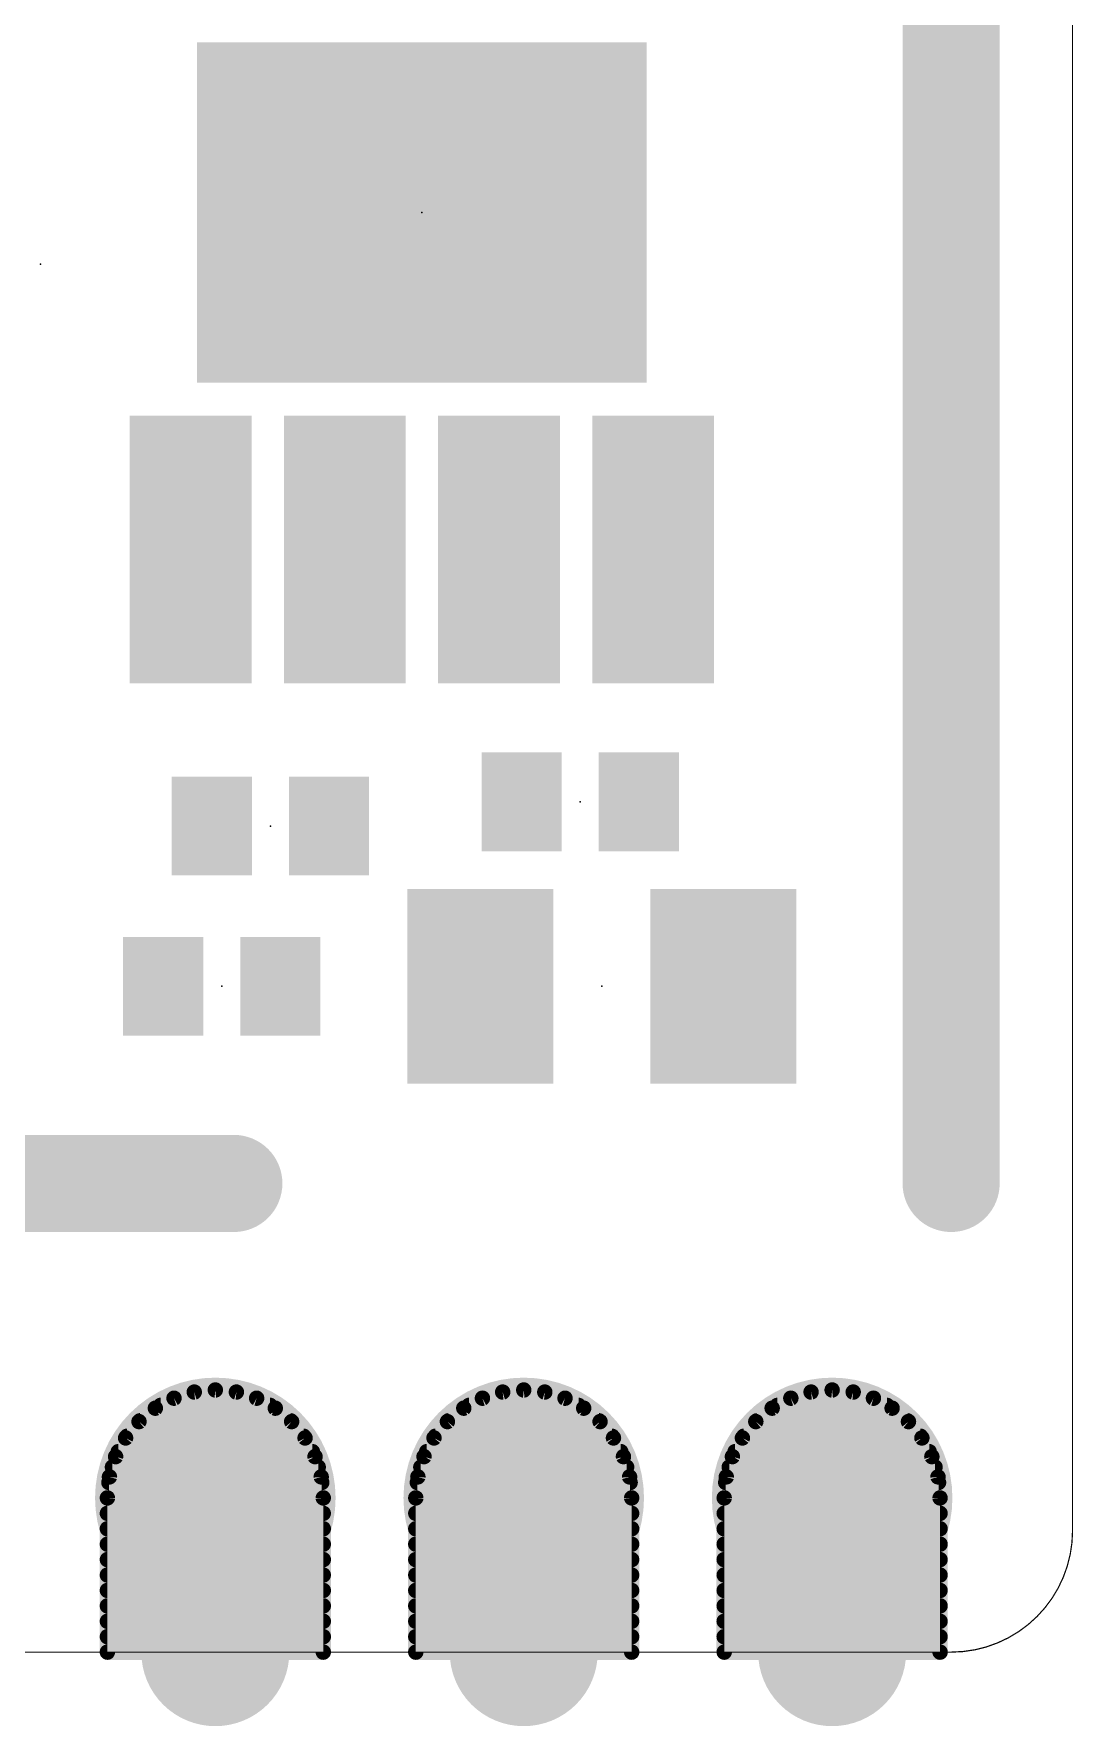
# Model space of a CAD drawing. Extents: x 0 to 35, y -0.6 to 23.5.
# Drawn here: x 26.45 to 35.01, y -0.61 to 13.33 of the extents above; entities that cross this region are included whole.
import ezdxf

# ---------------------------------------------------------------- set-up
doc = ezdxf.new("R2010")
doc.units = 0
for name, color, linetype in [('17', 110, 'CONTINUOUS'), ('20', 31, 'CONTINUOUS'), ('23', 53, 'CONTINUOUS'), ('24', 53, 'CONTINUOUS'), ('29', 253, 'CONTINUOUS')]:
    doc.layers.add(name, color=color, linetype=linetype)

# ---------------------------------------------------------------- blocks, each defined once
blk = doc.blocks.new('RECT')
blk.add_solid([(-0.5, -0.5), (0.5, -0.5), (-0.5, 0.5), (0.5, 0.5)])
blk = doc.blocks.new('ROUNDP')
at = {"const_width": 0.5}
blk.add_lwpolyline([(0, -0.25, 1), (0, 0.25, 1), (0, -0.25)], format="xyb", dxfattribs=at)

msp = doc.modelspace()

# ---------------------------------------------------------------- linework, layer by layer
at = {"layer": '20', "const_width": 0.01}
for points in [[(35, 21.86), (35, 1)], [(2, 0), (34, 0)]]:
    msp.add_lwpolyline(points, dxfattribs=at)
at = {"layer": '20'}
for points, const_width in [([(34, 0, 0.4142), (35, 1)], 0.01), ([(35.0025, 1, 1), (34.9975, 1)], 0.005), ([(34.9975, 1, 1), (35.0025, 1)], 0.005), ([(34, 0.0025, 1), (34, -0.0025)], 0.005), ([(34, -0.0025, 1), (34, 0.0025)], 0.005)]:
    msp.add_lwpolyline(points, format="xyb", dxfattribs=dict(at, const_width=const_width))
at = {"layer": '23'}
for p in [(29.6414, 11.8554), (30.9454, 7.0029), (28.3931, 6.8029), (27.9931, 5.484), (31.1232, 5.484)]:
    msp.add_point(p, dxfattribs=at)
at = {"layer": '24'}
msp.add_point((26.5, 11.43), dxfattribs=at)
at = {"layer": '29'}
for points, const_width in [([(34, 19), (34, 3.86)], 0.8), ([(19.558, 3.86), (28.0924, 3.86)], 0.8), ([(27.5998, 2.0913), (27.4461, 2.0092)], 0.127), ([(27.4888, 2.032), (28.3912, 2.032)], 0.127), ([(27.7666, 2.1419), (27.5998, 2.0913)], 0.127), ([(27.94, 2.159), (27.7666, 2.1419)], 0.127), ([(28.1134, 2.1419), (27.94, 2.159)], 0.127), ([(28.2802, 2.0913), (28.1134, 2.1419)], 0.127), ([(28.4339, 2.0092), (28.2802, 2.0913)], 0.127), ([(30.1398, 2.0913), (29.9861, 2.0092)], 0.127), ([(30.0288, 2.032), (30.9312, 2.032)], 0.127), ([(30.3066, 2.1419), (30.1398, 2.0913)], 0.127), ([(30.48, 2.159), (30.3066, 2.1419)], 0.127), ([(30.6534, 2.1419), (30.48, 2.159)], 0.127), ([(30.8202, 2.0913), (30.6534, 2.1419)], 0.127), ([(30.9739, 2.0092), (30.8202, 2.0913)], 0.127), ([(32.6798, 2.0913), (32.5261, 2.0092)], 0.127), ([(32.5688, 2.032), (33.4712, 2.032)], 0.127), ([(32.8466, 2.1419), (32.6798, 2.0913)], 0.127), ([(33.02, 2.159), (32.8466, 2.1419)], 0.127), ([(33.1934, 2.1419), (33.02, 2.159)], 0.127), ([(33.3602, 2.0913), (33.1934, 2.1419)], 0.127), ([(33.5139, 2.0092), (33.3602, 2.0913)], 0.127), ([(27.3114, 1.8986), (27.2008, 1.7639)], 0.127), ([(27.4461, 2.0092), (27.3114, 1.8986)], 0.127), ([(27.3192, 1.905), (28.5608, 1.905)], 0.127), ([(28.5686, 1.8986), (28.4339, 2.0092)], 0.127), ([(28.6792, 1.7639), (28.5686, 1.8986)], 0.127), ([(29.8514, 1.8986), (29.7408, 1.7639)], 0.127), ([(29.9861, 2.0092), (29.8514, 1.8986)], 0.127), ([(29.8592, 1.905), (31.1008, 1.905)], 0.127), ([(31.1086, 1.8986), (30.9739, 2.0092)], 0.127), ([(31.2192, 1.7639), (31.1086, 1.8986)], 0.127), ([(32.3914, 1.8986), (32.2808, 1.7639)], 0.127), ([(32.5261, 2.0092), (32.3914, 1.8986)], 0.127), ([(32.3992, 1.905), (33.6408, 1.905)], 0.127), ([(33.6486, 1.8986), (33.5139, 2.0092)], 0.127), ([(33.7592, 1.7639), (33.6486, 1.8986)], 0.127), ([(27.2008, 1.7639), (27.1187, 1.6102)], 0.127), ([(27.2124, 1.778), (28.6676, 1.778)], 0.127), ([(28.7613, 1.6102), (28.6792, 1.7639)], 0.127), ([(29.7408, 1.7639), (29.6587, 1.6102)], 0.127), ([(29.7524, 1.778), (31.2076, 1.778)], 0.127), ([(31.3013, 1.6102), (31.2192, 1.7639)], 0.127), ([(32.2808, 1.7639), (32.1987, 1.6102)], 0.127), ([(32.2924, 1.778), (33.7476, 1.778)], 0.127), ([(33.8413, 1.6102), (33.7592, 1.7639)], 0.127), ([(27.1187, 1.6102), (27.0681, 1.4434)], 0.127), ([(27.1405, 1.651), (28.7395, 1.651)], 0.127), ([(28.8119, 1.4434), (28.7613, 1.6102)], 0.127), ([(29.6587, 1.6102), (29.6081, 1.4434)], 0.127), ([(29.6805, 1.651), (31.2795, 1.651)], 0.127), ([(31.3519, 1.4434), (31.3013, 1.6102)], 0.127), ([(32.1987, 1.6102), (32.1481, 1.4434)], 0.127), ([(32.2205, 1.651), (33.8195, 1.651)], 0.127), ([(33.8919, 1.4434), (33.8413, 1.6102)], 0.127), ([(27.0925, 1.524), (28.7875, 1.524)], 0.127), ([(29.6325, 1.524), (31.3275, 1.524)], 0.127), ([(32.1725, 1.524), (33.8675, 1.524)], 0.127), ([(27.0681, 1.4434), (27.051, 1.27)], 0.127), ([(27.0635, 1.397), (28.8165, 1.397)], 0.127), ([(28.829, 1.27), (28.8119, 1.4434)], 0.127), ([(29.6081, 1.4434), (29.591, 1.27)], 0.127), ([(29.6035, 1.397), (31.3565, 1.397)], 0.127), ([(31.369, 1.27), (31.3519, 1.4434)], 0.127), ([(32.1481, 1.4434), (32.131, 1.27)], 0.127), ([(32.1435, 1.397), (33.8965, 1.397)], 0.127), ([(33.909, 1.27), (33.8919, 1.4434)], 0.127), ([(27.051, 1.27), (27.051, 0)], 0.127), ([(27.051, 1.27), (28.829, 1.27)], 0.127), ([(28.829, 0), (28.829, 1.27)], 0.127), ([(29.591, 1.27), (29.591, 0)], 0.127), ([(29.591, 1.27), (31.369, 1.27)], 0.127), ([(31.369, 0), (31.369, 1.27)], 0.127), ([(32.131, 1.27), (32.131, 0)], 0.127), ([(32.131, 1.27), (33.909, 1.27)], 0.127), ([(33.909, 0), (33.909, 1.27)], 0.127), ([(27.051, 1.143), (28.829, 1.143)], 0.127), ([(29.591, 1.143), (31.369, 1.143)], 0.127), ([(32.131, 1.143), (33.909, 1.143)], 0.127), ([(27.051, 1.016), (28.829, 1.016)], 0.127), ([(29.591, 1.016), (31.369, 1.016)], 0.127), ([(32.131, 1.016), (33.909, 1.016)], 0.127), ([(27.051, 0.889), (28.829, 0.889)], 0.127), ([(29.591, 0.889), (31.369, 0.889)], 0.127), ([(32.131, 0.889), (33.909, 0.889)], 0.127), ([(27.051, 0.762), (28.829, 0.762)], 0.127), ([(27.051, 0.635), (28.829, 0.635)], 0.127), ([(29.591, 0.762), (31.369, 0.762)], 0.127), ([(29.591, 0.635), (31.369, 0.635)], 0.127), ([(32.131, 0.762), (33.909, 0.762)], 0.127), ([(32.131, 0.635), (33.909, 0.635)], 0.127), ([(27.051, 0.508), (28.829, 0.508)], 0.127), ([(29.591, 0.508), (31.369, 0.508)], 0.127), ([(32.131, 0.508), (33.909, 0.508)], 0.127), ([(27.051, 0.381), (28.829, 0.381)], 0.127), ([(29.591, 0.381), (31.369, 0.381)], 0.127), ([(32.131, 0.381), (33.909, 0.381)], 0.127), ([(27.051, 0.254), (28.829, 0.254)], 0.127), ([(29.591, 0.254), (31.369, 0.254)], 0.127), ([(32.131, 0.254), (33.909, 0.254)], 0.127), ([(27.051, 0.127), (28.829, 0.127)], 0.127), ([(29.591, 0.127), (31.369, 0.127)], 0.127), ([(32.131, 0.127), (33.909, 0.127)], 0.127), ([(27.051, 0), (28.829, 0)], 0.127), ([(27.051, 0), (28.829, 0)], 0.127), ([(29.591, 0), (31.369, 0)], 0.127), ([(29.591, 0), (31.369, 0)], 0.127), ([(32.131, 0), (33.909, 0)], 0.127), ([(32.131, 0), (33.909, 0)], 0.127)]:
    msp.add_lwpolyline(points, dxfattribs=dict(at, const_width=const_width))
for points, const_width in [([(28.0924, 3.66, 1), (28.0924, 4.06)], 0.4), ([(33.8, 3.86, 1), (34.2, 3.86)], 0.4), ([(27.4888, 2.0638, 1), (27.4888, 2.0002)], 0.0635), ([(27.5906, 2.1217, 1), (27.609, 2.0609)], 0.0635), ([(27.6148, 2.0633, 1), (27.5848, 2.1193)], 0.0635), ([(27.7635, 2.1735, 1), (27.7697, 2.1103)], 0.0635), ([(27.7758, 2.1115, 1), (27.7573, 2.1723)], 0.0635), ([(27.9431, 2.1906, 1), (27.9369, 2.1274)], 0.0635), ([(27.9431, 2.1274, 1), (27.9369, 2.1906)], 0.0635), ([(28.1227, 2.1723, 1), (28.1042, 2.1115)], 0.0635), ([(28.1103, 2.1103, 1), (28.1165, 2.1735)], 0.0635), ([(28.2952, 2.1193, 1), (28.2652, 2.0633)], 0.0635), ([(28.271, 2.0609, 1), (28.2894, 2.1217)], 0.0635), ([(28.3912, 2.0002, 1), (28.3912, 2.0638)], 0.0635), ([(30.0288, 2.0638, 1), (30.0288, 2.0002)], 0.0635), ([(30.1306, 2.1217, 1), (30.149, 2.0609)], 0.0635), ([(30.1548, 2.0633, 1), (30.1248, 2.1193)], 0.0635), ([(30.3035, 2.1735, 1), (30.3097, 2.1103)], 0.0635), ([(30.3158, 2.1115, 1), (30.2973, 2.1723)], 0.0635), ([(30.4831, 2.1906, 1), (30.4769, 2.1274)], 0.0635), ([(30.4831, 2.1274, 1), (30.4769, 2.1906)], 0.0635), ([(30.6627, 2.1723, 1), (30.6442, 2.1115)], 0.0635), ([(30.6503, 2.1103, 1), (30.6565, 2.1735)], 0.0635), ([(30.8352, 2.1193, 1), (30.8052, 2.0633)], 0.0635), ([(30.811, 2.0609, 1), (30.8294, 2.1217)], 0.0635), ([(30.9312, 2.0002, 1), (30.9312, 2.0638)], 0.0635), ([(32.5688, 2.0638, 1), (32.5688, 2.0002)], 0.0635), ([(32.6706, 2.1217, 1), (32.689, 2.0609)], 0.0635), ([(32.6948, 2.0633, 1), (32.6648, 2.1193)], 0.0635), ([(32.8435, 2.1735, 1), (32.8497, 2.1103)], 0.0635), ([(32.8558, 2.1115, 1), (32.8373, 2.1723)], 0.0635), ([(33.0231, 2.1906, 1), (33.0169, 2.1274)], 0.0635), ([(33.0231, 2.1274, 1), (33.0169, 2.1906)], 0.0635), ([(33.2027, 2.1723, 1), (33.1842, 2.1115)], 0.0635), ([(33.1903, 2.1103, 1), (33.1965, 2.1735)], 0.0635), ([(33.3752, 2.1193, 1), (33.3452, 2.0633)], 0.0635), ([(33.351, 2.0609, 1), (33.3694, 2.1217)], 0.0635), ([(33.4712, 2.0002, 1), (33.4712, 2.0638)], 0.0635), ([(27.2912, 1.9232, 1), (27.3315, 1.8741)], 0.0635), ([(27.3359, 1.8785, 1), (27.2868, 1.9188)], 0.0635), ([(27.3192, 1.9367, 1), (27.3192, 1.8733)], 0.0635), ([(27.4311, 2.0372, 1), (27.4611, 1.9812)], 0.0635), ([(27.4662, 1.9846, 1), (27.426, 2.0337)], 0.0635), ([(28.454, 2.0337, 1), (28.4138, 1.9846)], 0.0635), ([(28.4189, 1.9812, 1), (28.4489, 2.0372)], 0.0635), ([(28.5932, 1.9188, 1), (28.5441, 1.8785)], 0.0635), ([(28.5485, 1.8741, 1), (28.5888, 1.9232)], 0.0635), ([(28.5608, 1.8733, 1), (28.5608, 1.9367)], 0.0635), ([(29.8312, 1.9232, 1), (29.8715, 1.8741)], 0.0635), ([(29.8759, 1.8785, 1), (29.8268, 1.9188)], 0.0635), ([(29.8592, 1.9367, 1), (29.8592, 1.8733)], 0.0635), ([(29.9711, 2.0372, 1), (30.0011, 1.9812)], 0.0635), ([(30.0062, 1.9846, 1), (29.966, 2.0337)], 0.0635), ([(30.994, 2.0337, 1), (30.9538, 1.9846)], 0.0635), ([(30.9589, 1.9812, 1), (30.9889, 2.0372)], 0.0635), ([(31.1332, 1.9188, 1), (31.0841, 1.8785)], 0.0635), ([(31.0885, 1.8741, 1), (31.1288, 1.9232)], 0.0635), ([(31.1008, 1.8733, 1), (31.1008, 1.9367)], 0.0635), ([(32.3712, 1.9232, 1), (32.4115, 1.8741)], 0.0635), ([(32.4159, 1.8785, 1), (32.3668, 1.9188)], 0.0635), ([(32.3992, 1.9367, 1), (32.3992, 1.8733)], 0.0635), ([(32.5111, 2.0372, 1), (32.5411, 1.9812)], 0.0635), ([(32.5462, 1.9846, 1), (32.506, 2.0337)], 0.0635), ([(33.534, 2.0337, 1), (33.4938, 1.9846)], 0.0635), ([(33.4989, 1.9812, 1), (33.5289, 2.0372)], 0.0635), ([(33.6732, 1.9188, 1), (33.6241, 1.8785)], 0.0635), ([(33.6285, 1.8741, 1), (33.6688, 1.9232)], 0.0635), ([(33.6408, 1.8733, 1), (33.6408, 1.9367)], 0.0635), ([(27.1763, 1.784, 1), (27.2254, 1.7438)], 0.0635), ([(27.2288, 1.7489, 1), (27.1728, 1.7789)], 0.0635), ([(27.2124, 1.8097, 1), (27.2124, 1.7463)], 0.0635), ([(28.7072, 1.7789, 1), (28.6512, 1.7489)], 0.0635), ([(28.6546, 1.7438, 1), (28.7037, 1.784)], 0.0635), ([(28.6676, 1.7463, 1), (28.6676, 1.8097)], 0.0635), ([(29.7163, 1.784, 1), (29.7654, 1.7438)], 0.0635), ([(29.7688, 1.7489, 1), (29.7128, 1.7789)], 0.0635), ([(29.7524, 1.8097, 1), (29.7524, 1.7463)], 0.0635), ([(31.2472, 1.7789, 1), (31.1912, 1.7489)], 0.0635), ([(31.1946, 1.7438, 1), (31.2437, 1.784)], 0.0635), ([(31.2076, 1.7463, 1), (31.2076, 1.8097)], 0.0635), ([(32.2563, 1.784, 1), (32.3054, 1.7438)], 0.0635), ([(32.3088, 1.7489, 1), (32.2528, 1.7789)], 0.0635), ([(32.2924, 1.8097, 1), (32.2924, 1.7463)], 0.0635), ([(33.7872, 1.7789, 1), (33.7312, 1.7489)], 0.0635), ([(33.7346, 1.7438, 1), (33.7837, 1.784)], 0.0635), ([(33.7476, 1.7463, 1), (33.7476, 1.8097)], 0.0635), ([(27.1491, 1.601, 1), (27.0883, 1.6194)], 0.0635), ([(27.1405, 1.6827, 1), (27.1405, 1.6193)], 0.0635), ([(28.7917, 1.6194, 1), (28.7309, 1.601)], 0.0635), ([(28.7395, 1.6193, 1), (28.7395, 1.6827)], 0.0635), ([(29.6891, 1.601, 1), (29.6283, 1.6194)], 0.0635), ([(29.6805, 1.6827, 1), (29.6805, 1.6193)], 0.0635), ([(31.3317, 1.6194, 1), (31.2709, 1.601)], 0.0635), ([(31.2795, 1.6193, 1), (31.2795, 1.6827)], 0.0635), ([(32.2291, 1.601, 1), (32.1683, 1.6194)], 0.0635), ([(32.2205, 1.6827, 1), (32.2205, 1.6193)], 0.0635), ([(33.8717, 1.6194, 1), (33.8109, 1.601)], 0.0635), ([(33.8195, 1.6193, 1), (33.8195, 1.6827)], 0.0635), ([(27.0925, 1.5557, 1), (27.0925, 1.4923)], 0.0635), ([(27.0907, 1.6252, 1), (27.1467, 1.5952)], 0.0635), ([(28.7333, 1.5952, 1), (28.7893, 1.6252)], 0.0635), ([(28.7875, 1.4923, 1), (28.7875, 1.5557)], 0.0635), ([(29.6325, 1.5557, 1), (29.6325, 1.4923)], 0.0635), ([(29.6307, 1.6252, 1), (29.6867, 1.5952)], 0.0635), ([(31.2733, 1.5952, 1), (31.3293, 1.6252)], 0.0635), ([(31.3275, 1.4923, 1), (31.3275, 1.5557)], 0.0635), ([(32.1725, 1.5557, 1), (32.1725, 1.4923)], 0.0635), ([(32.1707, 1.6252, 1), (32.2267, 1.5952)], 0.0635), ([(33.8133, 1.5952, 1), (33.8693, 1.6252)], 0.0635), ([(33.8675, 1.4923, 1), (33.8675, 1.5557)], 0.0635), ([(27.0635, 1.4287, 1), (27.0635, 1.3653)], 0.0635), ([(27.0377, 1.4527, 1), (27.0985, 1.4342)], 0.0635), ([(27.0997, 1.4403, 1), (27.0365, 1.4465)], 0.0635), ([(28.8435, 1.4465, 1), (28.7803, 1.4403)], 0.0635), ([(28.7815, 1.4342, 1), (28.8423, 1.4527)], 0.0635), ([(28.8165, 1.3653, 1), (28.8165, 1.4287)], 0.0635), ([(29.6035, 1.4287, 1), (29.6035, 1.3653)], 0.0635), ([(29.5777, 1.4527, 1), (29.6385, 1.4342)], 0.0635), ([(29.6397, 1.4403, 1), (29.5765, 1.4465)], 0.0635), ([(31.3835, 1.4465, 1), (31.3203, 1.4403)], 0.0635), ([(31.3215, 1.4342, 1), (31.3823, 1.4527)], 0.0635), ([(31.3565, 1.3653, 1), (31.3565, 1.4287)], 0.0635), ([(32.1435, 1.4287, 1), (32.1435, 1.3653)], 0.0635), ([(32.1177, 1.4527, 1), (32.1785, 1.4342)], 0.0635), ([(32.1797, 1.4403, 1), (32.1165, 1.4465)], 0.0635), ([(33.9235, 1.4465, 1), (33.8603, 1.4403)], 0.0635), ([(33.8615, 1.4342, 1), (33.9223, 1.4527)], 0.0635), ([(33.8965, 1.3653, 1), (33.8965, 1.4287)], 0.0635), ([(27.051, 1.3017, 1), (27.051, 1.2383)], 0.0635), ([(27.0194, 1.2731, 1), (27.0826, 1.2669)], 0.0635), ([(27.0828, 1.27, 1), (27.0193, 1.27)], 0.0635), ([(28.8607, 1.27, 1), (28.7973, 1.27)], 0.0635), ([(28.7974, 1.2669, 1), (28.8606, 1.2731)], 0.0635), ([(28.829, 1.2383, 1), (28.829, 1.3017)], 0.0635), ([(29.5594, 1.2731, 1), (29.6226, 1.2669)], 0.0635), ([(29.591, 1.3017, 1), (29.591, 1.2383)], 0.0635), ([(29.6227, 1.27, 1), (29.5593, 1.27)], 0.0635), ([(31.4007, 1.27, 1), (31.3373, 1.27)], 0.0635), ([(31.3374, 1.2669, 1), (31.4006, 1.2731)], 0.0635), ([(31.369, 1.2383, 1), (31.369, 1.3017)], 0.0635), ([(32.1628, 1.27, 1), (32.0992, 1.27)], 0.0635), ([(32.131, 1.3017, 1), (32.131, 1.2383)], 0.0635), ([(32.0994, 1.2731, 1), (32.1626, 1.2669)], 0.0635), ([(33.9408, 1.27, 1), (33.8772, 1.27)], 0.0635), ([(33.8774, 1.2669, 1), (33.9406, 1.2731)], 0.0635), ([(33.909, 1.2383, 1), (33.909, 1.3017)], 0.0635), ([(27.051, 1.1747, 1), (27.051, 1.1113)], 0.0635), ([(28.829, 1.1113, 1), (28.829, 1.1747)], 0.0635), ([(29.591, 1.1747, 1), (29.591, 1.1113)], 0.0635), ([(31.369, 1.1113, 1), (31.369, 1.1747)], 0.0635), ([(32.131, 1.1747, 1), (32.131, 1.1113)], 0.0635), ([(33.909, 1.1113, 1), (33.909, 1.1747)], 0.0635), ([(27.051, 1.0477, 1), (27.051, 0.9843)], 0.0635), ([(28.829, 0.9843, 1), (28.829, 1.0477)], 0.0635), ([(29.591, 1.0477, 1), (29.591, 0.9843)], 0.0635), ([(31.369, 0.9843, 1), (31.369, 1.0477)], 0.0635), ([(32.131, 1.0477, 1), (32.131, 0.9843)], 0.0635), ([(33.909, 0.9843, 1), (33.909, 1.0477)], 0.0635), ([(27.051, 0.9207, 1), (27.051, 0.8573)], 0.0635), ([(28.829, 0.8573, 1), (28.829, 0.9207)], 0.0635), ([(29.591, 0.9207, 1), (29.591, 0.8573)], 0.0635), ([(31.369, 0.8573, 1), (31.369, 0.9207)], 0.0635), ([(32.131, 0.9207, 1), (32.131, 0.8573)], 0.0635), ([(33.909, 0.8573, 1), (33.909, 0.9207)], 0.0635), ([(27.051, 0.7937, 1), (27.051, 0.7303)], 0.0635), ([(27.051, 0.6667, 1), (27.051, 0.6033)], 0.0635), ([(28.829, 0.7303, 1), (28.829, 0.7937)], 0.0635), ([(28.829, 0.6033, 1), (28.829, 0.6667)], 0.0635), ([(29.591, 0.7937, 1), (29.591, 0.7303)], 0.0635), ([(29.591, 0.6667, 1), (29.591, 0.6033)], 0.0635), ([(31.369, 0.7303, 1), (31.369, 0.7937)], 0.0635), ([(31.369, 0.6033, 1), (31.369, 0.6667)], 0.0635), ([(32.131, 0.7937, 1), (32.131, 0.7303)], 0.0635), ([(32.131, 0.6667, 1), (32.131, 0.6033)], 0.0635), ([(33.909, 0.7303, 1), (33.909, 0.7937)], 0.0635), ([(33.909, 0.6033, 1), (33.909, 0.6667)], 0.0635), ([(27.051, 0.5397, 1), (27.051, 0.4763)], 0.0635), ([(28.829, 0.4763, 1), (28.829, 0.5397)], 0.0635), ([(29.591, 0.5397, 1), (29.591, 0.4763)], 0.0635), ([(31.369, 0.4763, 1), (31.369, 0.5397)], 0.0635), ([(32.131, 0.5397, 1), (32.131, 0.4763)], 0.0635), ([(33.909, 0.4763, 1), (33.909, 0.5397)], 0.0635), ([(27.051, 0.4128, 1), (27.051, 0.3493)], 0.0635), ([(28.829, 0.3493, 1), (28.829, 0.4128)], 0.0635), ([(29.591, 0.4128, 1), (29.591, 0.3493)], 0.0635), ([(31.369, 0.3493, 1), (31.369, 0.4128)], 0.0635), ([(32.131, 0.4128, 1), (32.131, 0.3493)], 0.0635), ([(33.909, 0.3493, 1), (33.909, 0.4128)], 0.0635), ([(27.051, 0.2858, 1), (27.051, 0.2223)], 0.0635), ([(28.829, 0.2223, 1), (28.829, 0.2858)], 0.0635), ([(29.591, 0.2858, 1), (29.591, 0.2223)], 0.0635), ([(31.369, 0.2223, 1), (31.369, 0.2858)], 0.0635), ([(32.131, 0.2858, 1), (32.131, 0.2223)], 0.0635), ([(33.909, 0.2223, 1), (33.909, 0.2858)], 0.0635), ([(27.051, 0.1588, 1), (27.051, 0.0953)], 0.0635), ([(28.829, 0.0953, 1), (28.829, 0.1588)], 0.0635), ([(29.591, 0.1588, 1), (29.591, 0.0953)], 0.0635), ([(31.369, 0.0953, 1), (31.369, 0.1588)], 0.0635), ([(32.131, 0.1588, 1), (32.131, 0.0953)], 0.0635), ([(33.909, 0.0953, 1), (33.909, 0.1588)], 0.0635), ([(27.051, 0.0318, 1), (27.051, -0.0318)], 0.0635), ([(27.051, 0.0318, 1), (27.051, -0.0318)], 0.0635), ([(27.0193, 0, 1), (27.0828, 0)], 0.0635), ([(28.7973, 0, 1), (28.8607, 0)], 0.0635), ([(28.829, -0.0318, 1), (28.829, 0.0318)], 0.0635), ([(28.829, -0.0318, 1), (28.829, 0.0318)], 0.0635), ([(29.591, 0.0318, 1), (29.591, -0.0318)], 0.0635), ([(29.591, 0.0318, 1), (29.591, -0.0318)], 0.0635), ([(29.5593, 0, 1), (29.6227, 0)], 0.0635), ([(31.3373, 0, 1), (31.4007, 0)], 0.0635), ([(31.369, -0.0318, 1), (31.369, 0.0318)], 0.0635), ([(31.369, -0.0318, 1), (31.369, 0.0318)], 0.0635), ([(32.131, 0.0318, 1), (32.131, -0.0318)], 0.0635), ([(32.131, 0.0318, 1), (32.131, -0.0318)], 0.0635), ([(32.0992, 0, 1), (32.1628, 0)], 0.0635), ([(33.8772, 0, 1), (33.9408, 0)], 0.0635), ([(33.909, -0.0318, 1), (33.909, 0.0318)], 0.0635), ([(33.909, -0.0318, 1), (33.909, 0.0318)], 0.0635)]:
    msp.add_lwpolyline(points, format="xyb", dxfattribs=dict(at, const_width=const_width))

# ---------------------------------------------------------------- block references
at = {"layer": '17', "rotation": 270}
for p, xscale, yscale in [((27.94, 1.27), 1.778, 1.778), ((27.94, 1.27), 1.778, 1.778), ((30.48, 1.27), 1.778, 1.778), ((30.48, 1.27), 1.778, 1.778), ((33.02, 1.27), 1.778, 1.778), ((33.02, 1.27), 1.778, 1.778), ((27.94, 0), 1.016, 1.016), ((27.94, 0), 1.016, 1.016), ((30.48, 0), 1.016, 1.016), ((30.48, 0), 1.016, 1.016), ((33.02, 0), 1.016, 1.016), ((33.02, 0), 1.016, 1.016)]:
    msp.add_blockref('ROUNDP', p, dxfattribs=dict(at, xscale=xscale, yscale=yscale))
at = {"layer": '29'}
for p, xscale, yscale in [((29.6414, 11.8554), 3.7032, 2.8032), ((27.7364, 9.0804), 1.0032, 2.2032), ((29.0064, 9.0804), 1.0032, 2.2032), ((30.2764, 9.0804), 1.0032, 2.2032), ((31.5464, 9.0804), 1.0032, 2.2032), ((27.9105, 6.8029), 0.6604, 0.8128), ((28.8757, 6.8029), 0.6604, 0.8128), ((30.1232, 5.484), 1.2032, 1.6032), ((32.1232, 5.484), 1.2032, 1.6032), ((27.5105, 5.484), 0.6604, 0.8128), ((28.4757, 5.484), 0.6604, 0.8128)]:
    msp.add_blockref('RECT', p, dxfattribs=dict(at, xscale=xscale, yscale=yscale))
for name, p, xscale, yscale, rotation in [('RECT', (30.4628, 7.0029), 0.6604, 0.8128, 180), ('RECT', (31.428, 7.0029), 0.6604, 0.8128, 180), ('ROUNDP', (27.94, 1.27), 1.9812, 1.9812, 270), ('ROUNDP', (30.48, 1.27), 1.9812, 1.9812, 270), ('ROUNDP', (33.02, 1.27), 1.9812, 1.9812, 270), ('ROUNDP', (27.94, 0), 1.2192, 1.2192, 270), ('ROUNDP', (30.48, 0), 1.2192, 1.2192, 270), ('ROUNDP', (33.02, 0), 1.2192, 1.2192, 270)]:
    msp.add_blockref(name, p, dxfattribs=dict(at, xscale=xscale, yscale=yscale, rotation=rotation))

doc.saveas('drawing.dxf')
